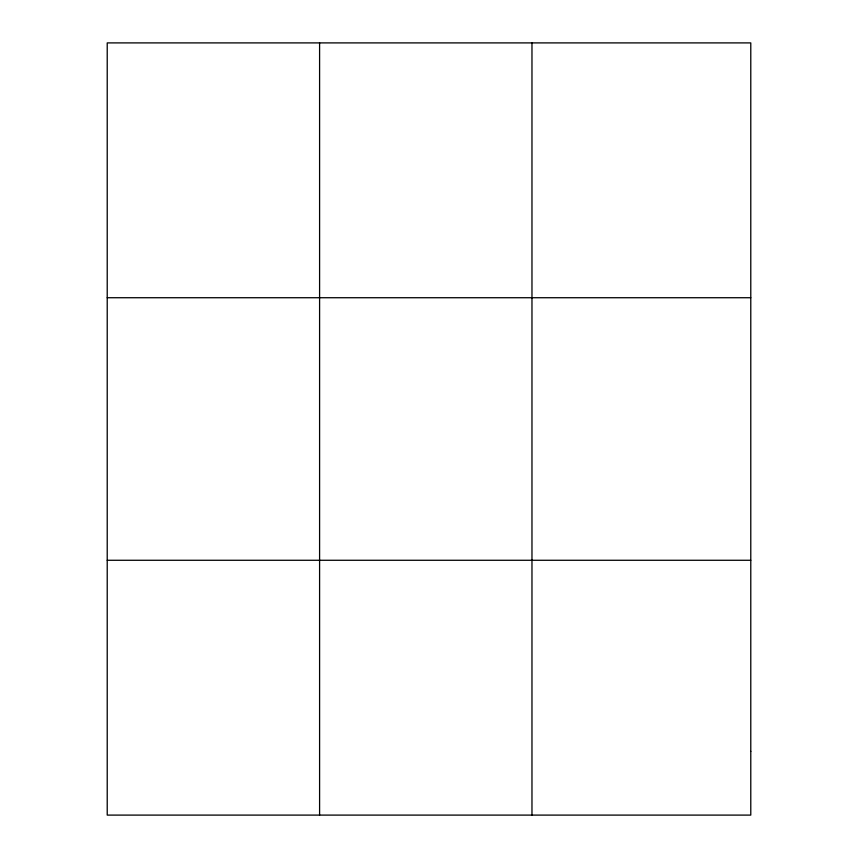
<?xml version="1.0" encoding="UTF-8"?>
<svg xmlns="http://www.w3.org/2000/svg" width="858" height="858" viewBox="0 0 858 858"><rect width="100%" height="100%" fill="white"/><g stroke="black" fill="none" stroke-linecap="round" stroke-linejoin="round"><path stroke-width="1.29" d="M319.594 42.9L319.594 815.1M531.971 42.9L531.971 815.1M107.218 297.726L750.782 297.726M107.218 560.274L750.782 560.274M750.782 751.394L750.782 815.1L107.218 815.1L107.218 42.9L750.782 42.9L750.782 751.394"/></g></svg>
